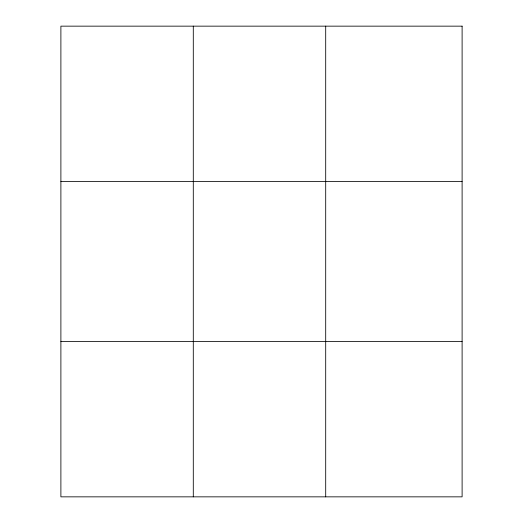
<?xml version="1.0" encoding="UTF-8"?>
<svg xmlns="http://www.w3.org/2000/svg" width="523" height="523" viewBox="0 0 523 523"><rect width="100%" height="100%" fill="white"/><g stroke="black" fill="none" stroke-linecap="round" stroke-linejoin="round"><path stroke-width="0.78" d="M193.294 26.15L193.294 496.85M325.698 26.15L325.698 496.85M60.89 181.481L462.11 181.481M60.89 341.519L462.11 341.519M462.11 26.15L462.11 496.85L60.89 496.85L60.89 26.15L462.11 26.15"/></g></svg>
